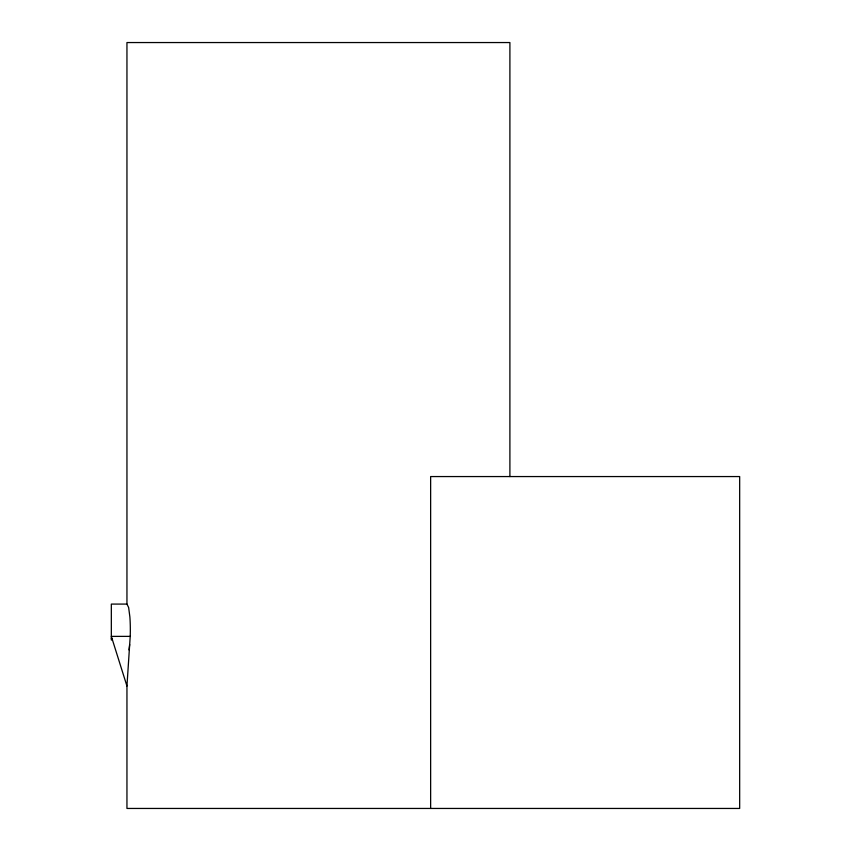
<?xml version="1.0" encoding="UTF-8"?>
<svg xmlns="http://www.w3.org/2000/svg" width="851" height="851" viewBox="0 0 851 851"><rect width="100%" height="100%" fill="white"/><g stroke="black" fill="none" stroke-linecap="round" stroke-linejoin="round"><path stroke-width="1.28" d="M430.638 808.45L430.638 476.56L739.668 476.56L739.668 808.45L126.948 808.45L126.948 686.034L130.214 636.378A25.477 3.33 -90 0 0 129.873 616.911L128.639 607.518L126.948 604.082L126.948 42.55L509.898 42.55L509.898 476.56M129.671 644.537L128.99 649.93M126.948 604.082L111.332 604.082L111.332 639.952L112.46 639.952M130.214 636.378L111.332 636.378L126.948 686.034M111.332 638.58L112.024 638.58"/></g></svg>
